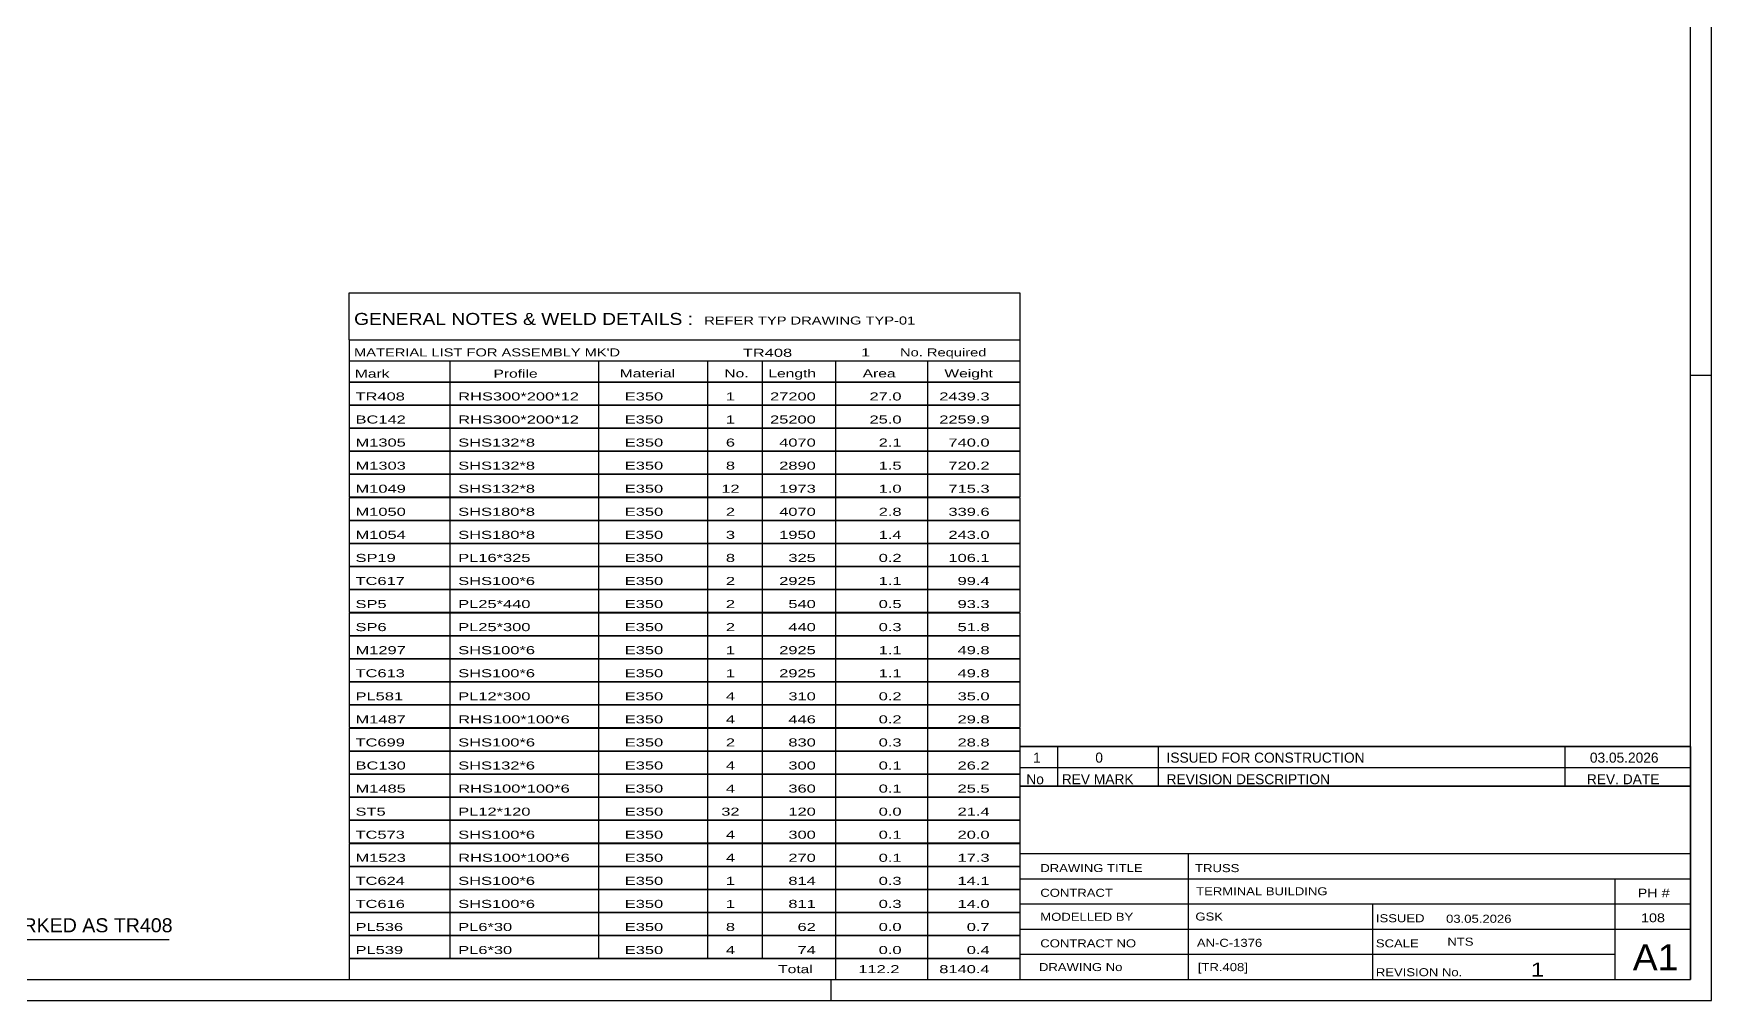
# Model space of a CAD drawing. Header units: millimetres. Extents: x 0 to 1189, y 0 to 841.
# Drawn here: x 788.7 to 1189, y 0 to 230.5 of the extents above; entities that cross this region are included whole.
import ezdxf

# ---------------------------------------------------------------- set-up
doc = ezdxf.new("R2010")
doc.units = ezdxf.units.MM
doc.styles.add('Arial', font='ARIAL.TTF', dxfattribs={"height": 0.2})
doc.styles.add('Arial Narrow', font='ARIALN.TTF', dxfattribs={"height": 0.2})

# ---------------------------------------------------------------- blocks, each defined once
blk = doc.blocks.new('Unknown-814467843-20824')
at = {"color": 7, "linetype": 'Continuous'}
for p, q in [((1024, 60.55), (1184, 60.55)), ((1184, 60.55), (1024, 60.55)), ((1024, 60.55), (1024, 55.55)), ((1033, 60.55), (1033, 55.55)), ((1057, 60.55), (1057, 55.55)), ((1154, 60.55), (1154, 55.55)), ((1184, 60.55), (1184, 55.55)), ((1024, 55.55), (1184, 55.55)), ((1024, 55.55), (1024, 51.05)), ((1024, 55.55), (1184, 55.55)), ((1033, 55.55), (1033, 51.05)), ((1057, 55.55), (1057, 51.05)), ((1154, 55.55), (1154, 51.05)), ((1184, 55.55), (1184, 51.05)), ((1184, 51.05), (1024, 51.05))]:
    blk.add_line(p, q, dxfattribs=at)
at = {"color": 7, "linetype": 'Continuous', "style": 'Arial Narrow'}
for s, height, width, p in [('1', 2.39, 1.196471, (1027.16, 56.7)), ('0', 2.39, 1.196471, (1042, 56.7)), ('ISSUED FOR CONSTRUCTION', 2.3861, 1.196471, (1059, 56.7)), ('03.05.2026', 2.386, 1.196471, (1160, 56.7)), ('No', 2.386, 1.2, (1025.54, 51.55)), ('REV MARK', 2.386, 1.2, (1034, 51.55)), ('REVISION DESCRIPTION', 2.3861, 1.2, (1059, 51.55)), ('REV. DATE', 2.386, 1.2, (1159.28, 51.55))]:
    blk.add_text(s, height=height, dxfattribs=dict(at, width=width)).set_placement(p)
blk = doc.blocks.new('Unknown-814467843-1163')
at = {"color": 5, "linetype": 'Continuous'}
for p, q in [((1189, 0), (1189, 841)), ((1184, 5), (1184, 836)), ((1189, 149), (1184, 149)), ((5, 5), (1184, 5)), ((979, 0), (979, 5)), ((0, 0), (1189, 0))]:
    blk.add_line(p, q, dxfattribs=at)
blk = doc.blocks.new('Unknown-814467843-20823')
at = {"color": 7, "linetype": 'Continuous'}
for p, q in [((1024, 51.05), (1024, 5)), ((1024, 51.05), (1184, 51.05)), ((1184, 51), (1184, 5)), ((1024, 35), (1184, 35)), ((1064.14, 35), (1064.14, 5)), ((1024, 29), (1184, 29)), ((1166, 5.05), (1166, 29.05)), ((1024, 23), (1184, 23)), ((1108.14, 23), (1108.14, 5)), ((1024, 17), (1184, 17)), ((1024, 11), (1166, 11)), ((1024, 5), (1184, 5))]:
    blk.add_line(p, q, dxfattribs=at)
at = {"color": 7, "style": 'Arial Narrow'}
for s, height, width, p in [('DRAWING TITLE', 1.9089, 1.425378, (1028.88, 30.61)), ('TRUSS ', 1.909, 1.425378, (1065.81, 30.59)), ('CONTRACT', 1.909, 1.425378, (1028.88, 24.71)), ('TERMINAL BUILDING', 1.9089, 1.425378, (1066.06, 25.07)), ('MODELLED BY', 1.9089, 1.425378, (1028.88, 18.98)), ('GSK', 1.909, 1.425378, (1065.88, 19.04)), ('ISSUED', 1.909, 1.425378, (1108.94, 18.64)), ('03.05.2026', 1.909, 1.425378, (1125.69, 18.52)), ('CONTRACT NO', 1.9089, 1.425378, (1028.88, 12.66)), ('AN-C-1376', 1.909, 1.425378, (1066.23, 12.78)), ('SCALE', 1.909, 1.425378, (1108.94, 12.65)), ('A1', 6.204, 1.25, (1170.24, 7.2)), ('DRAWING No', 1.909, 1.425378, (1028.56, 7)), ('[TR.408]', 1.909, 1.425378, (1066.46, 6.99)), ('1', 3.34, 1.5, (1145.91, 5.68)), ('REVISION No.', 1.9089, 1.425378, (1108.94, 5.77))]:
    blk.add_text(s, height=height, dxfattribs=dict(at, width=width)).set_placement(p)
at = {"color": 7, "linetype": 'Continuous', "style": 'Arial Narrow'}
for s, height, width, p in [('PH #', 2.1, 1.42538, (1171.4, 24.55)), ('108', 2.1, 1.42538, (1172.19, 18.65)), ('NTS', 1.909, 1.425378, (1126, 13.05))]:
    blk.add_text(s, height=height, dxfattribs=dict(at, width=width)).set_placement(p)
blk = doc.blocks.new('Unknown-814467843-20825')
at = {"color": 7, "linetype": 'Continuous'}
for p, q in [((864, 168.75), (1024, 168.75)), ((864, 157.5), (864, 168.75)), ((1024, 168.75), (1024, 157.5)), ((864, 157.5), (1024, 157.5)), ((864, 157.5), (864, 152.5)), ((1024, 157.5), (1024, 152.5)), ((864, 152.5), (1024, 152.5)), ((864, 152.5), (864, 147.5)), ((888, 152.5), (888, 147.5)), ((923.5, 152.5), (923.5, 147.5)), ((949.5, 152.5), (949.5, 147.5)), ((962.5, 152.5), (962.5, 147.5)), ((980, 152.5), (980, 147.5)), ((1002, 152.5), (1002, 147.5)), ((1024, 152.5), (1024, 147.5)), ((864, 147.5), (1024, 147.5)), ((864, 147.45), (864, 142.05)), ((864, 147.45), (1024, 147.45)), ((888, 147.5), (888, 142)), ((923.5, 147.5), (923.5, 142)), ((949.5, 147.5), (949.5, 142)), ((962.5, 147.5), (962.5, 142)), ((980, 147.5), (980, 142)), ((1002, 147.5), (1002, 142)), ((1024, 147.45), (1024, 142.05)), ((864, 142.05), (1024, 142.05)), ((864, 141.95), (864, 136.55)), ((864, 141.95), (1024, 141.95)), ((888, 142), (888, 136.5)), ((923.5, 142), (923.5, 136.5)), ((949.5, 142), (949.5, 136.5)), ((962.5, 142), (962.5, 136.5)), ((980, 142), (980, 136.5)), ((1002, 142), (1002, 136.5)), ((1024, 141.95), (1024, 136.55)), ((864, 136.55), (1024, 136.55)), ((864, 136.45), (864, 131.05)), ((864, 136.45), (1024, 136.45)), ((888, 136.5), (888, 131)), ((923.5, 136.5), (923.5, 131)), ((949.5, 136.5), (949.5, 131)), ((962.5, 136.5), (962.5, 131)), ((980, 136.5), (980, 131)), ((1002, 136.5), (1002, 131)), ((1024, 136.45), (1024, 131.05)), ((864, 131.05), (1024, 131.05)), ((864, 130.95), (864, 125.55)), ((864, 130.95), (1024, 130.95)), ((888, 131), (888, 125.5)), ((923.5, 131), (923.5, 125.5)), ((949.5, 131), (949.5, 125.5)), ((962.5, 131), (962.5, 125.5)), ((980, 131), (980, 125.5)), ((1002, 131), (1002, 125.5)), ((1024, 130.95), (1024, 125.55)), ((864, 125.55), (1024, 125.55)), ((864, 125.45), (864, 120.05)), ((864, 125.45), (1024, 125.45)), ((888, 125.5), (888, 120)), ((923.5, 125.5), (923.5, 120)), ((949.5, 125.5), (949.5, 120)), ((962.5, 125.5), (962.5, 120)), ((980, 125.5), (980, 120)), ((1002, 125.5), (1002, 120)), ((1024, 125.45), (1024, 120.05)), ((864, 120.05), (1024, 120.05)), ((864, 119.95), (864, 114.55)), ((864, 119.95), (1024, 119.95)), ((888, 120), (888, 114.5)), ((923.5, 120), (923.5, 114.5)), ((949.5, 120), (949.5, 114.5)), ((962.5, 120), (962.5, 114.5)), ((980, 120), (980, 114.5)), ((1002, 120), (1002, 114.5)), ((1024, 119.95), (1024, 114.55)), ((864, 114.55), (1024, 114.55)), ((864, 114.45), (864, 109.05)), ((864, 114.45), (1024, 114.45)), ((888, 114.5), (888, 109)), ((923.5, 114.5), (923.5, 109)), ((949.5, 114.5), (949.5, 109)), ((962.5, 114.5), (962.5, 109)), ((980, 114.5), (980, 109)), ((1002, 114.5), (1002, 109)), ((1024, 114.45), (1024, 109.05)), ((864, 109.05), (1024, 109.05)), ((864, 108.95), (864, 103.55)), ((864, 108.95), (1024, 108.95)), ((888, 109), (888, 103.5)), ((923.5, 109), (923.5, 103.5)), ((949.5, 109), (949.5, 103.5)), ((962.5, 109), (962.5, 103.5)), ((980, 109), (980, 103.5)), ((1002, 109), (1002, 103.5)), ((1024, 108.95), (1024, 103.55)), ((864, 103.55), (1024, 103.55)), ((864, 103.45), (864, 98.05)), ((864, 103.45), (1024, 103.45)), ((888, 103.5), (888, 98)), ((923.5, 103.5), (923.5, 98)), ((949.5, 103.5), (949.5, 98)), ((962.5, 103.5), (962.5, 98)), ((980, 103.5), (980, 98)), ((1002, 103.5), (1002, 98)), ((1024, 103.45), (1024, 98.05)), ((864, 98.05), (1024, 98.05)), ((864, 97.95), (864, 92.55)), ((864, 97.95), (1024, 97.95)), ((888, 98), (888, 92.5)), ((923.5, 98), (923.5, 92.5)), ((949.5, 98), (949.5, 92.5)), ((962.5, 98), (962.5, 92.5)), ((980, 98), (980, 92.5)), ((1002, 98), (1002, 92.5)), ((1024, 97.95), (1024, 92.55)), ((864, 92.55), (1024, 92.55)), ((864, 92.45), (864, 87.05)), ((864, 92.45), (1024, 92.45)), ((888, 92.5), (888, 87)), ((923.5, 92.5), (923.5, 87)), ((949.5, 92.5), (949.5, 87)), ((962.5, 92.5), (962.5, 87)), ((980, 92.5), (980, 87)), ((1002, 92.5), (1002, 87)), ((1024, 92.45), (1024, 87.05)), ((864, 87.05), (1024, 87.05)), ((864, 86.95), (864, 81.55)), ((864, 86.95), (1024, 86.95)), ((888, 87), (888, 81.5)), ((923.5, 87), (923.5, 81.5)), ((949.5, 87), (949.5, 81.5)), ((962.5, 87), (962.5, 81.5)), ((980, 87), (980, 81.5)), ((1002, 87), (1002, 81.5)), ((1024, 86.95), (1024, 81.55)), ((864, 81.55), (1024, 81.55)), ((864, 81.45), (864, 76.05)), ((864, 81.45), (1024, 81.45)), ((888, 81.5), (888, 76)), ((923.5, 81.5), (923.5, 76)), ((949.5, 81.5), (949.5, 76)), ((962.5, 81.5), (962.5, 76)), ((980, 81.5), (980, 76)), ((1002, 81.5), (1002, 76)), ((1024, 81.45), (1024, 76.05)), ((864, 76.05), (1024, 76.05)), ((864, 75.95), (864, 70.55)), ((864, 75.95), (1024, 75.95)), ((888, 76), (888, 70.5)), ((923.5, 76), (923.5, 70.5)), ((949.5, 76), (949.5, 70.5)), ((962.5, 76), (962.5, 70.5)), ((980, 76), (980, 70.5)), ((1002, 76), (1002, 70.5)), ((1024, 75.95), (1024, 70.55)), ((864, 70.55), (1024, 70.55)), ((864, 70.45), (864, 65.05)), ((864, 70.45), (1024, 70.45)), ((888, 70.5), (888, 65)), ((923.5, 70.5), (923.5, 65)), ((949.5, 70.5), (949.5, 65)), ((962.5, 70.5), (962.5, 65)), ((980, 70.5), (980, 65)), ((1002, 70.5), (1002, 65)), ((1024, 70.45), (1024, 65.05)), ((864, 65.05), (1024, 65.05)), ((864, 64.95), (864, 59.55)), ((864, 64.95), (1024, 64.95)), ((888, 65), (888, 59.5)), ((923.5, 65), (923.5, 59.5)), ((949.5, 65), (949.5, 59.5)), ((962.5, 65), (962.5, 59.5)), ((980, 65), (980, 59.5)), ((1002, 65), (1002, 59.5)), ((1024, 64.95), (1024, 59.55)), ((864, 59.55), (1024, 59.55)), ((864, 59.45), (864, 54.05)), ((864, 59.45), (1024, 59.45)), ((888, 59.5), (888, 54)), ((923.5, 59.5), (923.5, 54)), ((949.5, 59.5), (949.5, 54)), ((962.5, 59.5), (962.5, 54)), ((980, 59.5), (980, 54)), ((1002, 59.5), (1002, 54)), ((1024, 59.45), (1024, 54.05)), ((864, 54.05), (1024, 54.05)), ((864, 53.95), (864, 48.55)), ((864, 53.95), (1024, 53.95)), ((888, 54), (888, 48.5)), ((923.5, 54), (923.5, 48.5)), ((949.5, 54), (949.5, 48.5)), ((962.5, 54), (962.5, 48.5)), ((980, 54), (980, 48.5)), ((1002, 54), (1002, 48.5)), ((1024, 53.95), (1024, 48.55)), ((864, 48.55), (1024, 48.55)), ((864, 48.45), (864, 43.05)), ((864, 48.45), (1024, 48.45)), ((888, 48.5), (888, 43)), ((923.5, 48.5), (923.5, 43)), ((949.5, 48.5), (949.5, 43)), ((962.5, 48.5), (962.5, 43)), ((980, 48.5), (980, 43)), ((1002, 48.5), (1002, 43)), ((1024, 48.45), (1024, 43.05)), ((864, 43.05), (1024, 43.05)), ((864, 42.95), (864, 37.55)), ((864, 42.95), (1024, 42.95)), ((888, 43), (888, 37.5)), ((923.5, 43), (923.5, 37.5)), ((949.5, 43), (949.5, 37.5)), ((962.5, 43), (962.5, 37.5)), ((980, 43), (980, 37.5)), ((1002, 43), (1002, 37.5)), ((1024, 42.95), (1024, 37.55)), ((864, 37.55), (1024, 37.55)), ((864, 37.45), (864, 32.05)), ((864, 37.45), (1024, 37.45)), ((888, 37.5), (888, 32)), ((923.5, 37.5), (923.5, 32)), ((949.5, 37.5), (949.5, 32)), ((962.5, 37.5), (962.5, 32)), ((980, 37.5), (980, 32)), ((1002, 37.5), (1002, 32)), ((1024, 37.45), (1024, 32.05)), ((864, 32.05), (1024, 32.05)), ((864, 31.95), (864, 26.55)), ((864, 31.95), (1024, 31.95)), ((888, 32), (888, 26.5)), ((923.5, 32), (923.5, 26.5)), ((949.5, 32), (949.5, 26.5)), ((962.5, 32), (962.5, 26.5)), ((980, 32), (980, 26.5)), ((1002, 32), (1002, 26.5)), ((1024, 31.95), (1024, 26.55)), ((864, 26.55), (1024, 26.55)), ((864, 26.45), (864, 21.05)), ((864, 26.45), (1024, 26.45)), ((888, 26.5), (888, 21)), ((923.5, 26.5), (923.5, 21)), ((949.5, 26.5), (949.5, 21)), ((962.5, 26.5), (962.5, 21)), ((980, 26.5), (980, 21)), ((1002, 26.5), (1002, 21)), ((1024, 26.45), (1024, 21.05)), ((864, 21.05), (1024, 21.05)), ((864, 20.95), (864, 15.55)), ((864, 20.95), (1024, 20.95)), ((888, 21), (888, 15.5)), ((923.5, 21), (923.5, 15.5)), ((949.5, 21), (949.5, 15.5)), ((962.5, 21), (962.5, 15.5)), ((980, 21), (980, 15.5)), ((1002, 21), (1002, 15.5)), ((1024, 20.95), (1024, 15.55)), ((864, 15.55), (1024, 15.55)), ((864, 15.45), (864, 10.05)), ((864, 15.45), (1024, 15.45)), ((888, 15.5), (888, 10)), ((923.5, 15.5), (923.5, 10)), ((949.5, 15.5), (949.5, 10)), ((962.5, 15.5), (962.5, 10)), ((980, 15.5), (980, 10)), ((1002, 15.5), (1002, 10)), ((1024, 15.45), (1024, 10.05)), ((864, 10.05), (1024, 10.05)), ((864, 10), (1024, 10)), ((864, 10), (864, 5)), ((980, 10), (980, 5)), ((1002, 10), (1002, 5)), ((1024, 10), (1024, 5)), ((864, 5), (1024, 5))]:
    blk.add_line(p, q, dxfattribs=at)
at = {"color": 7, "style": 'Arial Narrow'}
for s, height, width, p in [('GENERAL NOTES & WELD DETAILS :', 2.8633, 1.4, (865.15, 161.06)), ('REFER TYP DRAWING TYP-01', 1.9089, 1.6, (948.7, 161.16)), ("MATERIAL LIST FOR ASSEMBLY MK'D", 1.9089, 1.6, (865.15, 153.56)), ('TR408', 1.909, 1.794707, (957.9, 153.47)), ('1', 1.91, 1.794707, (986.08, 153.56)), ('No. Required', 1.9089, 1.6, (995.41, 153.56)), ('Mark', 1.909, 1.7, (865.34, 148.5)), ('Profile', 1.909, 1.7, (898.41, 148.5)), ('Material', 1.909, 1.7, (928.54, 148.56)), ('No.', 1.909, 1.7, (953.5, 148.56)), ('Length', 1.909, 1.7, (964, 148.56)), ('Area', 1.909, 1.7, (986.5, 148.56)), ('Weight', 1.909, 1.7, (1006, 148.56))]:
    blk.add_text(s, height=height, dxfattribs=dict(at, width=width)).set_placement(p)
at = {"color": 7, "linetype": 'Continuous', "style": 'Arial Narrow'}
for s, height, width, p in [('TR408', 1.909, 1.794707, (865.5, 143.06)), ('RHS300*200*12', 1.9089, 1.794707, (890, 143.06)), ('E350', 1.909, 1.794707, (929.74, 143.06)), ('1', 1.91, 1.794707, (953.86, 143.06)), ('27200', 1.909, 1.794707, (964.4, 143.06)), ('27.0', 1.909, 1.794707, (988.13, 143.06)), ('2439.3', 1.909, 1.794707, (1004.77, 143.06)), ('BC142', 1.909, 1.794707, (865.5, 137.56)), ('RHS300*200*12', 1.9089, 1.794707, (890, 137.56)), ('E350', 1.909, 1.794707, (929.74, 137.56)), ('1', 1.91, 1.794707, (953.86, 137.56)), ('25200', 1.909, 1.794707, (964.4, 137.56)), ('25.0', 1.909, 1.794707, (988.13, 137.56)), ('2259.9', 1.909, 1.794707, (1004.77, 137.56)), ('M1305', 1.909, 1.794707, (865.5, 132.06)), ('SHS132*8', 1.909, 1.794707, (890, 132.06)), ('E350', 1.909, 1.794707, (929.74, 132.06)), ('6', 1.91, 1.794707, (953.86, 132.06)), ('4070', 1.909, 1.794707, (966.58, 132.06)), ('2.1', 1.909, 1.794707, (990.32, 132.06)), ('740.0', 1.909, 1.794707, (1006.96, 132.06)), ('M1303', 1.909, 1.794707, (865.5, 126.56)), ('SHS132*8', 1.909, 1.794707, (890, 126.56)), ('E350', 1.909, 1.794707, (929.74, 126.56)), ('8', 1.91, 1.794707, (953.86, 126.56)), ('2890', 1.909, 1.794707, (966.58, 126.56)), ('1.5', 1.909, 1.794707, (990.32, 126.56)), ('720.2', 1.909, 1.794707, (1006.96, 126.56)), ('M1049', 1.909, 1.794707, (865.5, 121.06)), ('SHS132*8', 1.909, 1.794707, (890, 121.06)), ('E350', 1.909, 1.794707, (929.74, 121.06)), ('12', 1.909, 1.794707, (952.76, 121.06)), ('1973', 1.909, 1.794707, (966.58, 121.06)), ('1.0', 1.909, 1.794707, (990.32, 121.06)), ('715.3', 1.909, 1.794707, (1006.96, 121.06)), ('M1050', 1.909, 1.794707, (865.5, 115.56)), ('SHS180*8', 1.909, 1.794707, (890, 115.56)), ('E350', 1.909, 1.794707, (929.74, 115.56)), ('2', 1.91, 1.794707, (953.86, 115.56)), ('4070', 1.909, 1.794707, (966.58, 115.56)), ('2.8', 1.909, 1.794707, (990.32, 115.56)), ('339.6', 1.909, 1.794707, (1006.96, 115.56)), ('M1054', 1.909, 1.794707, (865.5, 110.06)), ('SHS180*8', 1.909, 1.794707, (890, 110.06)), ('E350', 1.909, 1.794707, (929.74, 110.06)), ('3', 1.91, 1.794707, (953.86, 110.06)), ('1950', 1.909, 1.794707, (966.58, 110.06)), ('1.4', 1.909, 1.794707, (990.32, 110.06)), ('243.0', 1.909, 1.794707, (1006.96, 110.06)), ('SP19', 1.909, 1.794707, (865.5, 104.56)), ('PL16*325', 1.909, 1.794707, (890, 104.56)), ('E350', 1.909, 1.794707, (929.74, 104.56)), ('8', 1.91, 1.794707, (953.86, 104.56)), ('325', 1.909, 1.794707, (968.77, 104.56)), ('0.2', 1.909, 1.794707, (990.32, 104.56)), ('106.1', 1.909, 1.794707, (1006.96, 104.56)), ('TC617', 1.909, 1.794707, (865.5, 99.06)), ('SHS100*6', 1.909, 1.794707, (890, 99.06)), ('E350', 1.909, 1.794707, (929.74, 99.06)), ('2', 1.91, 1.794707, (953.86, 99.06)), ('2925', 1.909, 1.794707, (966.58, 99.06)), ('1.1', 1.909, 1.794707, (990.32, 99.06)), ('99.4', 1.909, 1.794707, (1009.14, 99.06)), ('SP5', 1.909, 1.794707, (865.5, 93.56)), ('PL25*440', 1.909, 1.794707, (890, 93.56)), ('E350', 1.909, 1.794707, (929.74, 93.56)), ('2', 1.91, 1.794707, (953.86, 93.56)), ('540', 1.909, 1.794707, (968.77, 93.56)), ('0.5', 1.909, 1.794707, (990.32, 93.56)), ('93.3', 1.909, 1.794707, (1009.14, 93.56)), ('SP6', 1.909, 1.794707, (865.5, 88.06)), ('PL25*300', 1.909, 1.794707, (890, 88.06)), ('E350', 1.909, 1.794707, (929.74, 88.06)), ('2', 1.91, 1.794707, (953.86, 88.06)), ('440', 1.909, 1.794707, (968.77, 88.06)), ('0.3', 1.909, 1.794707, (990.32, 88.06)), ('51.8', 1.909, 1.794707, (1009.14, 88.06)), ('M1297', 1.909, 1.794707, (865.5, 82.56)), ('SHS100*6', 1.909, 1.794707, (890, 82.56)), ('E350', 1.909, 1.794707, (929.74, 82.56)), ('1', 1.91, 1.794707, (953.86, 82.56)), ('2925', 1.909, 1.794707, (966.58, 82.56)), ('1.1', 1.909, 1.794707, (990.32, 82.56)), ('49.8', 1.909, 1.794707, (1009.14, 82.56)), ('TC613', 1.909, 1.794707, (865.5, 77.06)), ('SHS100*6', 1.909, 1.794707, (890, 77.06)), ('E350', 1.909, 1.794707, (929.74, 77.06)), ('1', 1.91, 1.794707, (953.86, 77.06)), ('2925', 1.909, 1.794707, (966.58, 77.06)), ('1.1', 1.909, 1.794707, (990.32, 77.06)), ('49.8', 1.909, 1.794707, (1009.14, 77.06)), ('PL581', 1.909, 1.794707, (865.5, 71.56)), ('PL12*300', 1.909, 1.794707, (890, 71.56)), ('E350', 1.909, 1.794707, (929.74, 71.56)), ('4', 1.91, 1.794707, (953.86, 71.56)), ('310', 1.909, 1.794707, (968.77, 71.56)), ('0.2', 1.909, 1.794707, (990.32, 71.56)), ('35.0', 1.909, 1.794707, (1009.14, 71.56)), ('M1487', 1.909, 1.794707, (865.5, 66.06)), ('RHS100*100*6', 1.9089, 1.794707, (890, 66.06)), ('E350', 1.909, 1.794707, (929.74, 66.06)), ('4', 1.91, 1.794707, (953.86, 66.06)), ('446', 1.909, 1.794707, (968.77, 66.06)), ('0.2', 1.909, 1.794707, (990.32, 66.06)), ('29.8', 1.909, 1.794707, (1009.14, 66.06)), ('TC699', 1.909, 1.794707, (865.5, 60.56)), ('SHS100*6', 1.909, 1.794707, (890, 60.56)), ('E350', 1.909, 1.794707, (929.74, 60.56)), ('2', 1.91, 1.794707, (953.86, 60.56)), ('830', 1.909, 1.794707, (968.77, 60.56)), ('0.3', 1.909, 1.794707, (990.32, 60.56)), ('28.8', 1.909, 1.794707, (1009.14, 60.56)), ('BC130', 1.909, 1.794707, (865.5, 55.06)), ('SHS132*6', 1.909, 1.794707, (890, 55.06)), ('E350', 1.909, 1.794707, (929.74, 55.06)), ('4', 1.91, 1.794707, (953.86, 55.06)), ('300', 1.909, 1.794707, (968.77, 55.06)), ('0.1', 1.909, 1.794707, (990.32, 55.06)), ('26.2', 1.909, 1.794707, (1009.14, 55.06)), ('M1485', 1.909, 1.794707, (865.5, 49.56)), ('RHS100*100*6', 1.9089, 1.794707, (890, 49.56)), ('E350', 1.909, 1.794707, (929.74, 49.56)), ('4', 1.91, 1.794707, (953.86, 49.56)), ('360', 1.909, 1.794707, (968.77, 49.56)), ('0.1', 1.909, 1.794707, (990.32, 49.56)), ('25.5', 1.909, 1.794707, (1009.14, 49.56)), ('ST5', 1.909, 1.794707, (865.5, 44.06)), ('PL12*120', 1.909, 1.794707, (890, 44.06)), ('E350', 1.909, 1.794707, (929.74, 44.06)), ('32', 1.909, 1.794707, (952.76, 44.06)), ('120', 1.909, 1.794707, (968.77, 44.06)), ('0.0', 1.909, 1.794707, (990.32, 44.06)), ('21.4', 1.909, 1.794707, (1009.14, 44.06)), ('TC573', 1.909, 1.794707, (865.5, 38.56)), ('SHS100*6', 1.909, 1.794707, (890, 38.56)), ('E350', 1.909, 1.794707, (929.74, 38.56)), ('4', 1.91, 1.794707, (953.86, 38.56)), ('300', 1.909, 1.794707, (968.77, 38.56)), ('0.1', 1.909, 1.794707, (990.32, 38.56)), ('20.0', 1.909, 1.794707, (1009.14, 38.56)), ('M1523', 1.909, 1.794707, (865.5, 33.06)), ('RHS100*100*6', 1.9089, 1.794707, (890, 33.06)), ('E350', 1.909, 1.794707, (929.74, 33.06)), ('4', 1.91, 1.794707, (953.86, 33.06)), ('270', 1.909, 1.794707, (968.77, 33.06)), ('0.1', 1.909, 1.794707, (990.32, 33.06)), ('17.3', 1.909, 1.794707, (1009.14, 33.06)), ('TC624', 1.909, 1.794707, (865.5, 27.56)), ('SHS100*6', 1.909, 1.794707, (890, 27.56)), ('E350', 1.909, 1.794707, (929.74, 27.56)), ('1', 1.91, 1.794707, (953.86, 27.56)), ('814', 1.909, 1.794707, (968.77, 27.56)), ('0.3', 1.909, 1.794707, (990.32, 27.56)), ('14.1', 1.909, 1.794707, (1009.14, 27.56)), ('TC616', 1.909, 1.794707, (865.5, 22.06)), ('SHS100*6', 1.909, 1.794707, (890, 22.06)), ('E350', 1.909, 1.794707, (929.74, 22.06)), ('1', 1.91, 1.794707, (953.86, 22.06)), ('811', 1.909, 1.794707, (968.77, 22.06)), ('0.3', 1.909, 1.794707, (990.32, 22.06)), ('14.0', 1.909, 1.794707, (1009.14, 22.06)), ('PL536', 1.909, 1.794707, (865.5, 16.56)), ('PL6*30', 1.909, 1.794707, (890, 16.56)), ('E350', 1.909, 1.794707, (929.74, 16.56)), ('8', 1.91, 1.794707, (953.86, 16.56)), ('62', 1.909, 1.794707, (970.96, 16.56)), ('0.0', 1.909, 1.794707, (990.32, 16.56)), ('0.7', 1.909, 1.794707, (1011.33, 16.56)), ('PL539', 1.909, 1.794707, (865.5, 11.06)), ('PL6*30', 1.909, 1.794707, (890, 11.06)), ('E350', 1.909, 1.794707, (929.74, 11.06)), ('4', 1.91, 1.794707, (953.86, 11.06)), ('74', 1.909, 1.794707, (970.96, 11.06)), ('0.0', 1.909, 1.794707, (990.32, 11.06)), ('0.4', 1.909, 1.794707, (1011.33, 11.06)), ('Total', 1.909, 1.7, (966.33, 6.5)), ('112.2', 1.909, 1.794707, (985.46, 6.5)), ('8140.4', 1.909, 1.794707, (1004.77, 6.5))]:
    blk.add_text(s, height=height, dxfattribs=dict(at, width=width)).set_placement(p)
blk = doc.blocks.new('Unknown-814467843-20826')
at = {"color": 7, "linetype": 'Continuous'}
blk.add_line((751, 14.5), (821, 14.5), dxfattribs=at)
at = {"color": 7, "style": 'Arial'}
blk.add_text('ONE-TRUSS MARKED AS TR408', height=3.3428, dxfattribs=at).set_placement((750.24, 16.25))

msp = doc.modelspace()

# ---------------------------------------------------------------- block references
for name in ['Unknown-814467843-1163', 'Unknown-814467843-20825', 'Unknown-814467843-20824', 'Unknown-814467843-20823', 'Unknown-814467843-20826']:
    msp.add_blockref(name, (0, 0))

doc.saveas('drawing.dxf')
